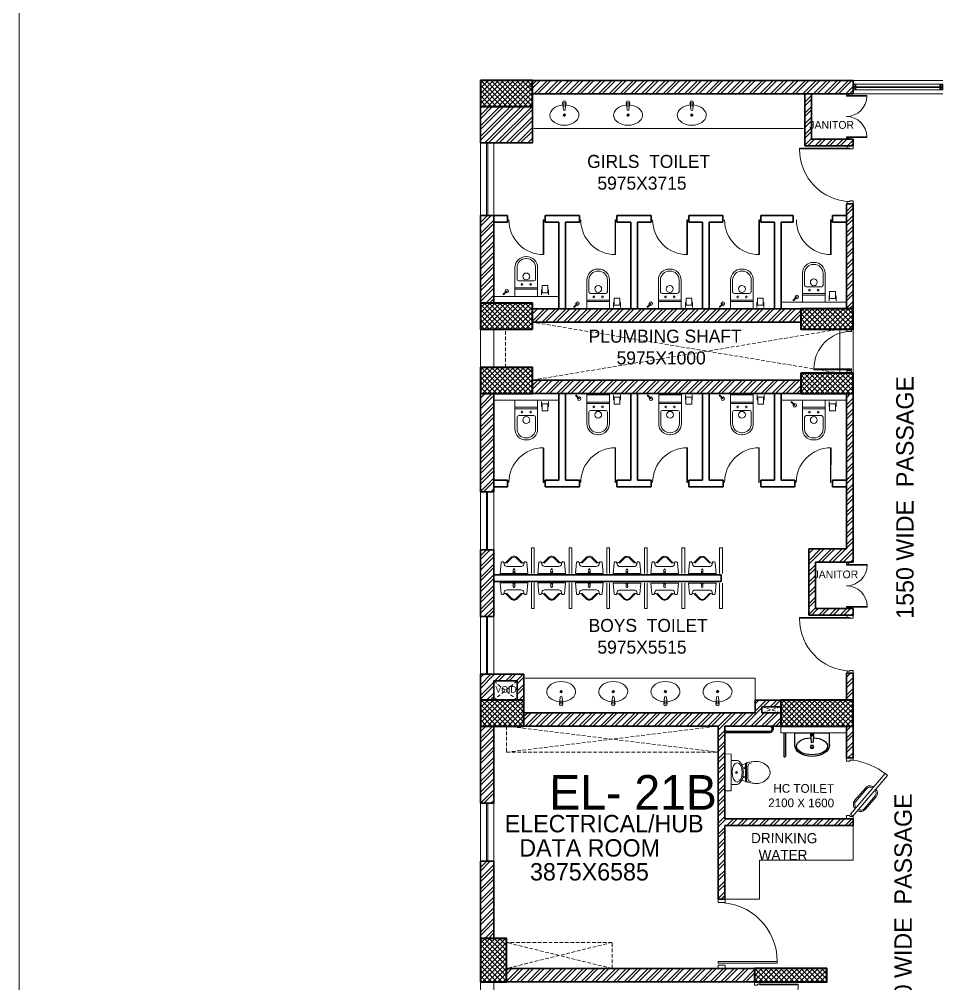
# Model space of a CAD drawing. Header units: millimetres. Extents: x 8275 to 147087, y -297470 to -191881.
# Drawn here: x 8275 to 24219, y -246803 to -230148 of the extents above; entities that cross this region are included whole.
import ezdxf

# ---------------------------------------------------------------- set-up
doc = ezdxf.new("R2010")
doc.units = ezdxf.units.MM
doc.header["$LTSCALE"] = 250
doc.header["$MEASUREMENT"] = 0
doc.linetypes.add('HIDDEN', pattern=[0.375, 0.25, -0.125])
for name, color, linetype, lineweight in [('col', 6, 'Continuous', 40), ('door', 35, 'Continuous', 13), ('ele', 51, 'Continuous', 18), ('fixtures', 31, 'Continuous', 13), ('hatch', 9, 'Continuous', 0), ('hidden', 153, 'HIDDEN', 13), ('stairs', 2, 'Continuous', 5), ('text', 7, 'Continuous', 9), ('wall', 1, 'Continuous', 30), ('win', 4, 'Continuous', 20)]:
    doc.layers.add(name, color=color, linetype=linetype, lineweight=lineweight)
doc.layers.add('FUR', color=140, linetype='Continuous')
doc.styles.get("Standard").update_dxf_attribs({"font": 'GOTHIC.TTF', "height": 100})
pattern_1 = [(45, (-6686.72, -321362.35), (-92.80777, 92.80777), []), (45, (-6624.85, -321362.35), (-92.80777, 92.80777), [])]

# ---------------------------------------------------------------- blocks, each defined once
blk = doc.blocks.new('A$C31941232')
at = {"layer": 'hatch'}
h = blk.add_hatch(dxfattribs=at)
h.set_pattern_fill('ANSI37', color=256, scale=500, style=0)
h.paths.add_polyline_path([(-122310, 28834), (-121410, 28834), (-121410, 29284), (-122310, 29284)])
h = blk.add_hatch(dxfattribs=at)
h.set_pattern_fill('ANSI37', color=256, scale=500, style=0)
h.set_pattern_definition([(45, (0, 100), (-44.194174, 44.194174), []), (135, (0, 100), (-44.194174, -44.194174), [])])
h.paths.add_polyline_path([(-122310, 24989), (-121410, 24989), (-121410, 25439), (-122310, 25439)])
h = blk.add_hatch(dxfattribs=at)
h.set_pattern_fill('ANSI37', color=256, scale=500, style=0)
h.paths.add_polyline_path([(-115875, 25339), (-116775, 25339), (-116775, 24989), (-115875, 24989)])
h = blk.add_hatch(dxfattribs=at)
h.set_pattern_fill('ANSI37', color=256, scale=500, style=0)
h.paths.add_polyline_path([(-122310, 23879), (-121410, 23879), (-121410, 24329), (-122310, 24329)])
h = blk.add_hatch(dxfattribs=at)
h.set_pattern_fill('ANSI37', color=256, scale=500, style=0)
h.paths.add_polyline_path([(-115875, 24229), (-116775, 24229), (-116775, 23879), (-115875, 23879)])
h = blk.add_hatch(dxfattribs=at)
h.set_pattern_fill('ANSI37', color=256, scale=500, style=0)
h.paths.add_polyline_path([(-122310, 18134), (-121560, 18134), (-121560, 18584), (-122310, 18584)])
h = blk.add_hatch(dxfattribs=at)
h.set_pattern_fill('ANSI37', color=256, scale=500, style=0)
h.paths.add_polyline_path([(-115875, 18584), (-117125, 18584), (-117125, 18134), (-115875, 18134)])
h = blk.add_hatch(dxfattribs=at)
h.set_pattern_fill('ANSI37', color=256, scale=500, style=0)
h.paths.add_polyline_path([(-122310, 14468), (-122310, 13718), (-121860, 13718), (-121860, 14468)])
h = blk.add_hatch(dxfattribs=at)
h.set_pattern_fill('ANSI37', color=256, scale=500, style=0)
h.set_pattern_definition([(45, (-0.003, 1.946), (-44.194174, 44.194174), []), (135, (-0.003, 1.946), (-44.194174, -44.194174), [])])
h.paths.add_polyline_path([(-116325, 13948), (-117575, 13948), (-117575, 13718), (-116325, 13718)])
at = {"layer": 'col'}
for points, elevation in [([(-122310, 29284), (-122310, 28834), (-121410, 28834), (-121410, 29284)], 13625), ([(-121410, 24989), (-121410, 25439), (-122310, 25439), (-122310, 24989)], 23999), ([(-116775, 25339), (-116775, 24989), (-115875, 24989), (-115875, 25339)], 13625), ([(-121410, 23879), (-121410, 24329), (-122310, 24329), (-122310, 23879)], 13625), ([(-116775, 24229), (-116775, 23879), (-115875, 23879), (-115875, 24229)], 13625), ([(-121560, 18134), (-121560, 18584), (-122310, 18584), (-122310, 18134)], -12456), ([(-117125, 18584), (-117125, 18134), (-115875, 18134), (-115875, 18584)], 13625), ([(-122310, 13718), (-121860, 13718), (-121860, 14468), (-122310, 14468)], 13625), ([(-117575, 13948), (-117575, 13718), (-116325, 13718), (-116325, 13948)], -10374)]:
    blk.add_lwpolyline(points, close=True, dxfattribs=dict(at, elevation=elevation))
blk = doc.blocks.new('DRDR')
at = {"lineweight": 18, "ltscale": 0.1}
for p, q in [((4811214, 8332972), (4811219, 8333059)), ((4811214, 8332972), (4811255, 8332969)), ((4811219, 8333059), (4811277, 8333056)), ((4811255, 8332969), (4811221, 8332307)), ((4811268, 8332969), (4811234, 8332306)), ((4811255, 8332969), (4811257, 8333010)), ((4811268, 8332969), (4811255, 8332969)), ((4811257, 8333010), (4811275, 8333009)), ((4811277, 8333056), (4811275, 8333009)), ((4812659, 8332984), (4812656, 8332937)), ((4812674, 8332936), (4812656, 8332937)), ((4812717, 8332981), (4812659, 8332984)), ((4812672, 8332895), (4812674, 8332936)), ((4812712, 8332893), (4812717, 8332981)), ((4812659, 8332896), (4812624, 8332233)), ((4812672, 8332895), (4812637, 8332233)), ((4812672, 8332895), (4812659, 8332896)), ((4812712, 8332893), (4812672, 8332895))]:
    blk.add_line(p, q, dxfattribs=at)
blk.add_ellipse((4811270, 8332997), major_axis=(-685, -126), ratio=0.993607, start_param=1.318294, end_param=2.867114, dxfattribs=at)
at = {"lineweight": 18, "ltscale": 0.1, "extrusion": (0, 0, -1)}
blk.add_ellipse((4812660, 8332925), major_axis=(668, -196), ratio=0.993607, start_param=1.318294, end_param=2.867114, dxfattribs=at)
blk = doc.blocks.new('Handicapped Door-flat-1')
at = {"ltscale": 0.1}
for p, q in [((-728, 285), (-728, 229)), ((-728, 285), (-613, 285)), ((-671, 229), (-728, 229)), ((-671, 229), (-671, 247)), ((-613, 247), (-671, 247)), ((-613, 285), (-613, 247)), ((-655, -683), (-56, 17)), ((-56, 17), (-17, -18)), ((-616, -718), (-17, -18)), ((-586, -451), (-395, -228)), ((-567, -467), (-377, -244)), ((-258, -218), (-258, -218)), ((-422, -591), (-232, -368)), ((-404, -607), (-213, -384)), ((-728, -765), (-728, -708)), ((-671, -708), (-728, -708)), ((-728, -765), (-613, -765)), ((-671, -708), (-671, -726)), ((-613, -726), (-671, -726)), ((-616, -718), (-655, -683)), ((-613, -765), (-613, -726))]:
    blk.add_line(p, q, dxfattribs=at)
for centre, major_axis, start_param, end_param in [((-800, -984), (0, 1246), 5.624712, 6.133266), ((-321, -292), (0, 97.7), 5.575271, 7.146068), ((-321, -292), (0, 73.3), 5.575271, 7.146068), ((-288, -320), (0, 73.3), 4.004475, 5.452185), ((-288, -320), (0, 97.7), 4.004475, 5.483059), ((-511, -515), (0, 97.7), 0.862882, 2.433679), ((-511, -515), (0, 73.3), 0.862882, 2.433679), ((-478, -543), (0, 97.7), 2.525891, 4.004475), ((-478, -543), (0, 73.3), 2.556765, 4.004475)]:
    blk.add_ellipse(centre, major_axis=major_axis, ratio=0.999121, start_param=start_param, end_param=end_param)
blk = doc.blocks.new('d900')
for p, q in [((67.5, 0), (67.5, 765)), ((90, 765), (67.5, 765)), ((90, 0), (90, 765)), ((0, 90), (45, 90)), ((0, 0), (45, 0)), ((45, 90), (45, 0)), ((67.5, 0), (90, 0)), ((855, 90), (855, 0)), ((900, 90), (855, 90)), ((900, 0), (855, 0))]:
    blk.add_line(p, q)
blk.add_arc((90, 0), 765, 0, 90)
blk = doc.blocks.new('toilet')
at = {"layer": 'fixtures'}
for p, q in [((0, 202), (0, -202)), ((105, 208), (5, 208)), ((338, 181), (265, 165)), ((250, 156), (181, 132)), ((220, 90), (245, 94)), ((220, 70), (220, 90)), ((245, 66), (220, 70)), ((245, 97), (245, 140)), ((245, -97), (245, 97)), ((245, 88), (251, 88)), ((251, 72), (245, 72)), ((251, 88), (251, 72)), ((255, -87), (255, 87)), ((265, -145), (265, 145)), ((310, 149), (342, 156)), ((181, -132), (250, -156)), ((245, -66), (220, -70)), ((220, -70), (220, -90)), ((220, -90), (245, -94)), ((251, -72), (245, -72)), ((245, -88), (251, -88)), ((245, -140), (245, -97)), ((251, -88), (251, -72)), ((265, -165), (338, -181)), ((342, -156), (310, -149)), ((5, -208), (105, -208))]:
    blk.add_line(p, q, dxfattribs=at)
for radius in [16, 13]:
    blk.add_circle((90, 0), radius, dxfattribs=at)
for centre, radius, start, end in [((5, 202), 5, 90, 180), ((41, 64), 157, 36.0015, 65.8444), ((290, 145), 25, 115.488, 180), ((430, -287), 477, 90.0002, 101.1575), ((430, -81), 271, 35.1556, 90.0607), ((-117, -12), 331, 18.2042, 30.5751), ((-350, -28), 560, 2.8785, 12.3105), ((-350, 28), 560, 347.6895, 357.1215), ((270, 140), 25, 142.573, 180.002), ((250, 97), 5, 180, 270), ((270, 140), 25, 102.497, 142.568), ((250, 87), 5, 0, 90.001), ((1868, 0), 1583, 175.408, 184.592), ((315, 125), 25, 102.5, 175.408), ((541, 0), 134, 325.855, 34.145), ((41, -64), 157, 294.1556, 323.9985), ((-117, 12), 331, 329.4249, 341.7958), ((250, -97), 5, 90, 180), ((270, -140), 25, 179.998, 217.427), ((250, -87), 5, 269.999, 0), ((270, -140), 25, 217.432, 257.503), ((290, -145), 25, 179.999, 244.512), ((315, -125), 25, 184.592, 257.5), ((430, 81), 271, 269.9393, 324.8444), ((5, -202), 5, 180, 270), ((430, 287), 477, 258.8425, 269.9998)]:
    blk.add_arc(centre, radius, start, end, dxfattribs=at)
blk.add_ellipse((102, 0), major_axis=(0, -166), ratio=0.524375, dxfattribs=at)
blk = doc.blocks.new('HD-WB')
for p, q in [((0, 210), (0, 0)), ((600, 208), (600, 0)), ((0, 0), (278, 0)), ((276, 28), (283, 154)), ((278, 0), (600, 0)), ((324, 28), (317, 154))]:
    blk.add_line(p, q)
for centre, radius in [((300, 243), 30), ((300, 243), 20), ((300, 28), 24.3), ((300, 28), 16.2)]:
    blk.add_circle(centre, radius)
blk.add_arc((300, 154), 17.1, 359.9943, 179.9943)
for centre, major_axis, ratio, start_param, end_param in [((300, 208), (-300, 0), 0.667533, 3.141593, 6.283185), ((300, 232), (268, 0), 0.552016, -1.490812, 4.632335)]:
    blk.add_ellipse(centre, major_axis=major_axis, ratio=ratio, start_param=start_param, end_param=end_param)
blk = doc.blocks.new('D1-1000')
for p, q in [((-951, 0), (-1000, 0)), ((-1000, 0), (-1000, -102)), ((-951, -53), (-951, 0)), ((-49, 0), (0, 0)), ((-49, -53), (-49, 0)), ((0, 0), (0, -102)), ((-1000, -102), (-963, -102)), ((-963, -53), (-951, -53)), ((-963, -102), (-963, -53)), ((-51, -53), (-51, -923)), ((-37, -53), (-49, -53)), ((-37, -923), (-37, -53)), ((-37, -102), (-37, -53)), ((0, -102), (-37, -102)), ((-55, -923), (-37, -923))]:
    blk.add_line(p, q)
blk.add_ellipse((-40, 2), major_axis=(646, 675), ratio=0.977435, start_param=2.382767, end_param=3.900418)
blk = doc.blocks.new('A$C2BFC0EEF')
at = {"linetype": 'Continuous'}
for p, q in [((-6, 6), (-14, 14)), ((-5, 3), (-5, 3)), ((3, 5), (3, 5)), ((6, 6), (14, 14)), ((-6, -6), (-14, -14)), ((-3, -5), (-3, -5)), ((5, -3), (5, -3)), ((6, -6), (14, -14))]:
    blk.add_line(p, q, dxfattribs=at)
for points in [[(0, 79, -0.344513), (-16, 95), (-30, 217, -0.413837), (0, 247, -174.780094)], [(0, 79, 0.344513), (16, 95), (30, 217, 0.413837), (0, 247, 174.780094)]]:
    blk.add_lwpolyline(points, format="xyb", dxfattribs=at)
blk.add_circle((0, 175), 19, dxfattribs=at)
for centre, radius, start, end in [((0, 190), 27, 89.2747, 175.7429), ((0, 190), 27, 4.2571, 90.7253), ((0, 0), 20, 149.4775, 210.5225), ((0, 0), 20, 59.4775, 120.5225), ((-9, 0), 4.76, 315, 45), ((0, 9), 4.76, 225, 315), ((9, 0), 4.76, 135, 225), ((0, 0), 20, 329.4775, 30.5225), ((0, 0), 20, 239.4775, 300.5225), ((0, -9), 4.76, 45, 135)]:
    blk.add_arc(centre, radius, start, end, dxfattribs=at)
blk.add_ellipse((0, 0), major_axis=(250, 0), ratio=0.7, start_param=1.671755, end_param=7.753023, dxfattribs=at)
blk = doc.blocks.new('A$C08577F4B')
at = {"layer": 'door'}
for p, q in [((-48, 0), (-48, -24)), ((0, 0), (0, -24)), ((0, -36), (-405, -36)), ((-405, -48), (-405, -36)), ((0, -48), (-405, -48)), ((-48, -24), (0, -24)), ((0, -36), (0, -48)), ((0, -857), (-405, -857)), ((-405, -857), (-405, -869)), ((0, -869), (-405, -869)), ((-48, -881), (0, -881)), ((-48, -905), (-48, -881)), ((0, -869), (0, -857)), ((0, -905), (0, -881))]:
    blk.add_line(p, q, dxfattribs=at)
for centre, start, end in [((0, -48), 180, 270), ((0, -857), 90, 180)]:
    blk.add_arc(centre, 405, start, end, dxfattribs=at)
blk = doc.blocks.new('wc')
for p, q in [((0, 195.9375), (498.75, 195.9375)), ((0, 195.9375), (0, -195.9375)), ((124.6875, -195.9375), (124.6875, 195.9375)), ((148.4375, -195.9375), (148.4375, 195.9375)), ((267.1875, 130.625), (267.1875, -130.625)), ((498.75, 160.3125), (296.875, 160.3125)), ((653.125, 5.9375), (653.125, -5.9375)), ((688.75, 5.9375), (688.75, -5.9375)), ((498.75, -160.3125), (296.875, -160.3125)), ((498.75, -195.9375), (0, -195.9375))]:
    blk.add_line(p, q)
for centre, radius in [((207.8125, 74.8125), 14.25), ((344.375, 0), 59.375), ((207.8125, -74.8125), 14.25)]:
    blk.add_circle(centre, radius)
for centre, radius, start, end in [((498.75, 5.9375), 190, 0, 90), ((296.875, 130.625), 29.6875, 90, 180), ((498.75, 5.9375), 154.375, 0, 90), ((296.875, -130.625), 29.6875, 180, 270), ((498.75, -5.9375), 190, 270, 0), ((498.75, -5.9375), 154.375, 270, 0)]:
    blk.add_arc(centre, radius, start, end)
blk = doc.blocks.new('TP')
blk.add_lwpolyline([(-125, 0), (0, 0), (0, 100), (-125, 100)], close=True)
for points in [[(37, 110), (-50, 110), (-50, 100)], [(-50, 0), (-50, -10), (37, -10)]]:
    blk.add_lwpolyline(points)
blk = doc.blocks.new('HF')
for points in [[(3, -3), (-4, 4), (-65, -58)], [(-4, 4), (3, -3), (-58, -65)]]:
    blk.add_lwpolyline(points)
blk.add_arc((0, 0), 29.6, 234.7207, 215.2793)
blk = doc.blocks.new('GRID FLOORBLOCK B$0$Door-flat-32')
at = {"layer": 'door'}
for p, q in [((348, 4), (341, 722)), ((359, 4), (352, 722)), ((359, 4), (348, 4))]:
    blk.add_line(p, q, dxfattribs=at)
blk.add_ellipse((359, 4), major_axis=(-660, -284), ratio=1, start_param=-1.966344, end_param=-0.395548, dxfattribs=at)
blk = doc.blocks.new('BC13-145')
for p, q in [((-195, 227), (-195, 212)), ((-186, 198), (-153, 190)), ((-181, 242), (5, 260)), ((5, 260), (5, -220)), ((-183, 160), (-269, 73)), ((-172, 149), (-259, 63)), ((-115, 141), (-115, -101)), ((-35, 33), (-2, 33)), ((-35, 8), (-2, 8)), ((-2, 5), (-2, 35)), ((-183, -119), (-269, -33)), ((-172, -109), (-259, -22)), ((-186, -157), (-153, -149)), ((-195, -186), (-195, -171)), ((-181, -201), (5, -220))]:
    blk.add_line(p, q)
blk.add_circle((-47, 20), 17.5)
for centre, radius, start, end in [((-180, 227), 15, 95.7064, 180), ((-180, 212), 15, 180, 239.182), ((-200, 178), 25, 314.8465, 59.182), ((-165, 141), 50, 0, 75.9612), ((-217, 20), 75, 134.8456, 225.1517), ((-217, 20), 60, 134.8456, 225.1517), ((-65, 20), 7.5, 77.6264, 282.3736), ((5, 35), 7.5, 90, 180), ((5, 5), 7.5, 180, 270), ((-180, -171), 15, 120.818, 180), ((-200, -137), 25, 300.818, 45.1535), ((-165, -101), 50, 284.0388, 0), ((-180, -186), 15, 180, 264.2936)]:
    blk.add_arc(centre, radius, start, end)

msp = doc.modelspace()

# ---------------------------------------------------------------- hatches: boundary and pattern name
at = {"layer": 'hatch'}
h = msp.add_hatch(dxfattribs=at)
h.set_pattern_fill('ANSI32', color=256, scale=350, style=0)
h.set_pattern_definition(pattern_1)
h.paths.add_polyline_path([(21801, -231204), (17241, -231204), (17091, -231204), (17091, -231434), (17241, -231434), (17241, -231434), (21801, -231434)])
h.paths.add_polyline_path([(22671, -231204), (21801, -231204), (21801, -231434), (22511, -231434), (22511, -231434), (22671, -231434)])
h.paths.add_polyline_path([(22626, -231434), (22511, -231434), (22511, -231434), (22626, -231434)])
h = msp.add_hatch(dxfattribs=at)
h.set_pattern_fill('ANSI32', color=256, scale=350, style=0)
h.set_pattern_definition(pattern_1)
h.paths.add_polyline_path([(21841, -231433), (21956, -231433), (21956, -232220), (22671, -232219), (22671, -232334), (21841, -232335)])
h = msp.add_hatch(dxfattribs=at)
h.set_pattern_fill('ANSI32', color=256, scale=350, style=0)
h.set_pattern_definition(pattern_1)
h.paths.add_polyline_path([(16236, -231654), (17136, -231654), (17136, -232284), (16236, -232284)])
h = msp.add_hatch(dxfattribs=at)
h.set_pattern_fill('ANSI32', color=256, scale=350, style=0)
h.set_pattern_definition(pattern_1)
h.paths.add_polyline_path([(22671, -233334), (22556, -233334), (22556, -235149), (22671, -235149)])
h = msp.add_hatch(dxfattribs=at)
h.set_pattern_fill('ANSI32', color=256, scale=350, style=0)
h.set_pattern_definition(pattern_1)
h.paths.add_polyline_path([(16236, -235049), (16466, -235049), (16466, -233534), (16236, -233534), (16236, -235149), (16236, -235149)])
at = {"layer": 'hatch', "extrusion": (0.000141675, -0.002685, 0.999996)}
h = msp.add_hatch(dxfattribs=at)
h.set_pattern_fill('AR-HBONE', color=256, scale=250, angle=183.0204, style=0)
h.set_pattern_definition([(228.02035, (487794.9, -319285.4), (74.5158, -1412.249), [3000, -1000]), (318.02035, (487126, -320028.8), (74.5158, -1412.249), [3000, -1000])])
h.paths.add_polyline_path([(17993, -234031), (17994, -234033), (17999, -234033), (17999, -234031)], flags=16)
h.paths.add_polyline_path([(18058, -234027), (18058, -234030), (18052, -234030), (18052, -234028)], flags=16)
edge = h.paths.add_edge_path()
edge.add_arc((18004, -234045), 0.685, -176.9796, 3.0204, ccw=False)
edge.add_arc((18003, -234045), 0.685, -176.9796, 3.0204, ccw=False)
edge.add_arc((18002, -234045), 0.685, -176.9796, 3.0204, ccw=False)
edge.add_arc((18000, -234045), 0.685, -176.9796, 3.0204, ccw=False)
edge.add_arc((17999, -234045), 0.685, -176.9796, 3.0204, ccw=False)
edge.add_arc((17998, -234045), 0.685, -176.9796, 3.0204, ccw=False)
edge.add_arc((17996, -234045), 0.685, -176.9796, 3.0204, ccw=False)
edge.add_arc((17995, -234045), 0.685, -176.9796, 3.0204, ccw=False)
edge.add_arc((17994, -234045), 0.685, -176.9796, 3.0204, ccw=False)
edge.add_arc((17992, -234045), 0.685, -176.9796, 3.0204, ccw=False)
edge.add_arc((17991, -234045), 0.685, -176.9796, 3.0204, ccw=False)
edge.add_arc((17989, -234045), 0.685, -176.9796, 3.0204, ccw=False)
edge.add_line((17989, -234045), (17988, -234033))
edge.add_line((17988, -234033), (17992, -234033))
edge.add_line((17992, -234033), (17992, -234031))
edge.add_line((17992, -234031), (17990, -234031))
edge.add_line((17990, -234031), (17991, -234028))
edge.add_line((17991, -234028), (18000, -234027))
edge.add_line((18000, -234027), (18002, -234030))
edge.add_line((18002, -234030), (18001, -234030))
edge.add_line((18001, -234030), (18001, -234033))
edge.add_line((18001, -234033), (18005, -234032))
edge.add_line((18005, -234032), (18005, -234045))
edge.add_arc((18048, -234042), 0.685, 183.0204, 363.0204)
edge.add_arc((18050, -234042), 0.685, 183.0204, 363.0204)
edge.add_arc((18051, -234042), 0.685, 183.0204, 363.0204)
edge.add_arc((18052, -234042), 0.685, 183.0204, 363.0204)
edge.add_arc((18054, -234042), 0.685, 183.0204, 363.0204)
edge.add_arc((18055, -234042), 0.685, 183.0204, 363.0204)
edge.add_arc((18056, -234042), 0.685, 183.0204, 363.0204)
edge.add_arc((18058, -234042), 0.685, 183.0204, 363.0204)
edge.add_arc((18059, -234042), 0.685, 183.0204, 363.0204)
edge.add_arc((18060, -234042), 0.685, 183.0204, 363.0204)
edge.add_arc((18062, -234041), 0.685, 183.0204, 363.0204)
edge.add_arc((18063, -234041), 0.685, 183.0204, 363.0204)
edge.add_line((18064, -234041), (18063, -234029))
edge.add_line((18063, -234029), (18059, -234029))
edge.add_line((18059, -234029), (18059, -234027))
edge.add_line((18059, -234027), (18061, -234027))
edge.add_line((18061, -234027), (18059, -234024))
edge.add_line((18059, -234024), (18050, -234024))
edge.add_line((18050, -234024), (18049, -234028))
edge.add_line((18049, -234028), (18051, -234028))
edge.add_line((18051, -234028), (18051, -234030))
edge.add_line((18051, -234030), (18047, -234030))
edge.add_line((18047, -234030), (18047, -234042))
at = {"layer": 'hatch'}
h = msp.add_hatch(dxfattribs=at)
h.set_pattern_fill('ANSI32', color=256, scale=350, style=0)
h.set_pattern_definition(pattern_1)
h.paths.add_polyline_path([(17136, -235149), (17136, -235379), (21771, -235379), (21771, -235149)])
h = msp.add_hatch(dxfattribs=at)
h.set_pattern_fill('ANSI32', color=256, scale=350, style=0)
h.set_pattern_definition(pattern_1)
h.paths.add_polyline_path([(17136, -236379), (17136, -236609), (16986, -236609), (16986, -236609), (21771, -236609), (21771, -236379)])
h = msp.add_hatch(dxfattribs=at)
h.set_pattern_fill('ANSI32', color=256, scale=350, style=0)
h.set_pattern_definition(pattern_1)
h.paths.add_polyline_path([(16236, -236609), (16466, -236609), (16466, -238308), (16236, -238308)])
h = msp.add_hatch(dxfattribs=at)
h.set_pattern_fill('ANSI32', color=256, scale=350, style=0)
h.set_pattern_definition(pattern_1)
h.paths.add_polyline_path([(22556, -236609), (22671, -236609), (22671, -239523), (22021, -239523), (22021, -240325), (22671, -240325), (22671, -240440), (21906, -240440), (21906, -239293), (22556, -239293)])
h = msp.add_hatch(dxfattribs=at)
h.set_pattern_fill('ANSI32', color=256, scale=350, style=0)
h.set_pattern_definition(pattern_1)
h.paths.add_polyline_path([(16236, -239308), (16466, -239308), (16466, -240460), (16236, -240460)])
h = msp.add_hatch(dxfattribs=at)
h.set_pattern_fill('ANSI32', color=256, scale=350, style=0)
h.set_pattern_definition(pattern_1)
h.paths.add_polyline_path([(16466, -241904), (16236, -241904), (16236, -241460), (16986, -241460), (16986, -241904), (16871, -241904), (16871, -241575), (16466, -241575)])
h = msp.add_hatch(dxfattribs=at)
h.set_pattern_fill('ANSI32', color=256, scale=350, style=0)
h.set_pattern_definition(pattern_1)
h.paths.add_polyline_path([(22671, -241440), (22556, -241440), (22556, -241904), (22671, -241904)])
h = msp.add_hatch(dxfattribs=at)
h.set_pattern_fill('ANSI32', color=256, scale=350, style=0)
h.set_pattern_definition(pattern_1)
h.paths.add_polyline_path([(21421, -242019), (21421, -241904), (20980, -241904), (20980, -242124), (16986, -242124), (16986, -242354), (20342, -242354), (20342, -245340), (20457, -245340), (20457, -244069), (22671, -244069), (22671, -243954), (20457, -243954), (20457, -242354), (21423, -242354), (21421, -242124), (21095, -242124), (21095, -242019)])
h = msp.add_hatch(dxfattribs=at)
h.set_pattern_fill('ANSI32', color=256, scale=350, style=0)
h.set_pattern_definition(pattern_1)
h.paths.add_polyline_path([(16236, -243687), (16467, -243687), (16467, -242354), (16236, -242354)])
h = msp.add_hatch(dxfattribs=at)
h.set_pattern_fill('ANSI32', color=256, scale=350, style=0)
h.set_pattern_definition(pattern_1)
h.paths.add_polyline_path([(22556, -242904), (22671, -242904), (22671, -242354), (22556, -242354)])
h = msp.add_hatch(dxfattribs=at)
h.set_pattern_fill('ANSI32', color=256, scale=350, style=0)
h.set_pattern_definition(pattern_1)
h.paths.add_polyline_path([(16236, -246020), (16467, -246020), (16467, -244687), (16236, -244687)])
h = msp.add_hatch(dxfattribs=at)
h.set_pattern_fill('ANSI32', color=256, scale=350, style=0)
h.set_pattern_definition(pattern_1)
h.paths.add_polyline_path([(20971, -246540), (16686, -246540), (16686, -246770), (20971, -246770)])

# ---------------------------------------------------------------- linework, layer by layer
for p, q in [((20482, -242435, -11301), (20457, -242435, -11301)), ((20482, -242473, -11301), (20457, -242473, -11301)), ((21261, -242379, -11301), (21261, -242354, -11301)), ((21299, -242379, -11301), (21299, -242354, -11301))]:
    msp.add_line(p, q)
at = {"extrusion": (-0.046978, 0.002943, 0.998892)}
msp.add_line((20489, -242442, -11301), (20489, -242467, -11301), dxfattribs=at)
at = {"extrusion": (-0.046989, 8.33092e-11, 0.998895)}
for p, q in [((20489, -242444, -11301), (21240, -242444, -11301)), ((20489, -242464, -11301), (21240, -242464, -11301)), ((21270, -242386, -11301), (21270, -242414, -11301)), ((21290, -242386, -11301), (21290, -242414, -11301))]:
    msp.add_line(p, q, dxfattribs=at)
at = {"extrusion": (-0.044049, -1.12659e-05, 0.999029)}
msp.add_line((21293, -242386, -11301), (21268, -242386, -11301), dxfattribs=at)
at = {"extrusion": (-0.045375, 0.001763, 0.998968)}
for p, q in [((21477, -242470, -11301), (21477, -242877, -11301)), ((21502, -242470, -11301), (21502, -242877, -11301))]:
    msp.add_line(p, q, dxfattribs=at)
at = {"extrusion": (-0.046978, 0.002943, 0.998892)}
for centre, start, end in [((240680, 35034, -12964), 273.5678, 6.7847), ((240718, 35036, -12964), 180.3509, 273.5678)]:
    msp.add_arc(centre, 6.68, start, end, dxfattribs=at)
at = {"extrusion": (-0.046989, 8.33092e-11, 0.998895)}
for radius in [50, 30]:
    msp.add_arc((242414, 20686, -12286), radius, 0, 90, dxfattribs=at)
at = {"extrusion": (-0.044049, -1.12659e-05, 0.999029)}
for centre, start, end in [((242391, 20681, -12223), 86.7557, 179.9726), ((242391, 20719, -12225), 179.9726, 273.1895)]:
    msp.add_arc(centre, 6.68, start, end, dxfattribs=at)
at = {"extrusion": (-0.045375, 0.001763, 0.998968)}
msp.add_arc((241860, 30356, -12692), 12.5, 272.2264, 92.2264, dxfattribs=at)
at = {"layer": 'ele'}
for p, q in [((22671, -231204, -11301), (24221, -231204, -11301)), ((22670, -231434, -11301), (24221, -231434, -11301)), ((16466, -234934, -11301), (17592, -234934, -11301)), ((22556, -235034, -11301), (21430, -235034, -11301)), ((16236, -236159, -11301), (16236, -235499, -11301)), ((16466, -236159, -11301), (16466, -235499, -11301)), ((22441, -235499, -11301), (22441, -236259, -11301)), ((22671, -235499, -11301), (22671, -236259, -11301)), ((16466, -236724, -11301), (17592, -236724, -11301)), ((22556, -236724, -11301), (21430, -236724, -11301)), ((22671, -244669, -11301), (22671, -244069, -11301)), ((22671, -244669, -11301), (21057, -244669, -11301)), ((20457, -245340, -11301), (21057, -245340, -11301))]:
    msp.add_line(p, q, dxfattribs=at)
at = {"layer": 'ele', "extrusion": (-0.048268, -0.001304, 0.998834)}
for p, q in [((20568, -242836, -11301), (20457, -242835, -11301)), ((20566, -243472, -11301), (20457, -243472, -11301))]:
    msp.add_line(p, q, dxfattribs=at)
at = {"layer": 'ele', "extrusion": (-0.048657, -0.001166, 0.998815)}
msp.add_line((20568, -242836, -11301), (20566, -243472, -11301), dxfattribs=at)
at = {"layer": 'ele', "extrusion": (-0.046989, 8.33092e-11, 0.998895)}
msp.add_line((21057, -244669, -11301), (21057, -245340, -11301), dxfattribs=at)
at = {"layer": 'ele', "elevation": -11301}
msp.add_lwpolyline([(22556, -242354), (21423, -242354), (21423, -242470), (22556, -242470)], close=True, dxfattribs=at)
at = {"layer": 'fixtures'}
for p, q in [((21816, -232034, -11301), (17161, -232034, -11301)), ((20980, -241524, -11301), (17011, -241524, -11301)), ((20980, -241904, -11301), (20980, -241524, -11301))]:
    msp.add_line(p, q, dxfattribs=at)
at = {"layer": 'fixtures', "extrusion": (-0.047174, 0.002946, 0.998882)}
for p, q in [((17117, -239717, -11301), (17117, -239274, -11301)), ((17166, -239717, -11301), (17167, -239274, -11301)), ((17767, -239717, -11301), (17767, -239274, -11301)), ((17816, -239717, -11301), (17817, -239274, -11301)), ((18417, -239718, -11301), (18417, -239274, -11301)), ((18467, -239718, -11301), (18467, -239274, -11301)), ((19067, -239720, -11301), (19067, -239274, -11301)), ((19117, -239720, -11301), (19117, -239274, -11301)), ((19717, -239720, -11301), (19717, -239274, -11301)), ((19767, -239720, -11301), (19767, -239274, -11301)), ((20367, -239718, -11301), (20367, -239274, -11301)), ((20417, -239718, -11301), (20417, -239274, -11301))]:
    msp.add_line(p, q, dxfattribs=at)
at = {"layer": 'fixtures', "extrusion": (-0.048442, 0.002947, 0.998822)}
for p, q in [((17167, -239274, -11301), (17117, -239274, -11301)), ((17817, -239274, -11301), (17767, -239274, -11301)), ((18467, -239274, -11301), (18417, -239274, -11301)), ((19117, -239274, -11301), (19067, -239274, -11301)), ((19767, -239274, -11301), (19717, -239274, -11301)), ((20417, -239274, -11301), (20367, -239274, -11301))]:
    msp.add_line(p, q, dxfattribs=at)
at = {"layer": 'fixtures', "extrusion": (-0.047174, -0.002946, 0.998882)}
for p, q in [((17117, -239882, -11301), (17117, -240324, -11301)), ((17166, -239882, -11301), (17167, -240324, -11301)), ((17767, -239882, -11301), (17767, -240324, -11301)), ((17816, -239882, -11301), (17817, -240324, -11301)), ((18417, -239883, -11301), (18417, -240324, -11301)), ((18467, -239883, -11301), (18467, -240324, -11301)), ((19067, -239885, -11301), (19067, -240324, -11301)), ((19117, -239885, -11301), (19117, -240324, -11301)), ((19717, -239885, -11301), (19717, -240324, -11301)), ((19767, -239885, -11301), (19767, -240324, -11301)), ((20367, -239885, -11301), (20367, -240324, -11301)), ((20417, -239885, -11301), (20417, -240324, -11301))]:
    msp.add_line(p, q, dxfattribs=at)
at = {"layer": 'fixtures', "extrusion": (-0.048442, -0.002947, 0.998822)}
for p, q in [((17167, -240324, -11301), (17117, -240324, -11301)), ((17817, -240324, -11301), (17767, -240324, -11301)), ((18467, -240324, -11301), (18417, -240324, -11301)), ((19117, -240324, -11301), (19067, -240324, -11301)), ((19767, -240324, -11301), (19717, -240324, -11301)), ((20417, -240324, -11301), (20367, -240324, -11301))]:
    msp.add_line(p, q, dxfattribs=at)
at = {"layer": 'fixtures', "elevation": -11301}
msp.add_lwpolyline([(21095, -242019), (21095, -242124), (21421, -242124), (21421, -242019)], close=True, dxfattribs=at)
at = {"layer": 'hidden'}
for p, q in [((22441, -236259, -11301), (17136, -235379, -11301)), ((17136, -236379, -11301), (22441, -235499, -11301)), ((16466, -241575, -11301), (16871, -241904, -11301)), ((16871, -241575, -11301), (16466, -241904, -11301)), ((21421, -242019, -11301), (21095, -242124, -11301)), ((21421, -242124, -11301), (21095, -242019, -11301)), ((16687, -242804, -11301), (20342, -242354, -11301)), ((16687, -242354, -11301), (20342, -242804, -11301)), ((18509, -246090, -11301), (16686, -246540, -11301)), ((18509, -246540, -11301), (16686, -246090, -11301))]:
    msp.add_line(p, q, dxfattribs=at)
at = {"layer": 'hidden', "elevation": -11301}
msp.add_lwpolyline([(16669, -236159), (16669, -235499), (17136, -235499), (17136, -235379), (21771, -235379), (21771, -235499), (22441, -235499), (22441, -236259), (21771, -236259), (21771, -236379), (17136, -236379), (17136, -236159), (16669, -236159)], dxfattribs=at)
for points in [[(20342, -242804), (20342, -242354), (16687, -242354), (16687, -242804)], [(16686, -246090), (16686, -246540), (18509, -246540), (18509, -246090)]]:
    msp.add_lwpolyline(points, close=True, dxfattribs=at)
at = {"layer": 'stairs'}
for p, q in [((16236, -246770, -11301), (16236, -250520, -11301)), ((16466, -246770, -11301), (16466, -250520, -11301))]:
    msp.add_line(p, q, dxfattribs=at)
at = {"layer": 'text', "linetype": 'ByBlock', "ltscale": 100, "elevation": -15927}
msp.add_lwpolyline([(8275, -227229), (143047, -227229), (143047, -262577), (8275, -262577)], close=True, dxfattribs=at)
at = {"layer": 'wall'}
for p, q in [((22671, -231204, -11301), (17136, -231204, -11301)), ((22671, -231204, -11301), (17136, -231204, -11301)), ((22671, -231204, -11301), (22671, -231434, -11301)), ((21841, -232334, -11301), (21841, -231434, -11301)), ((21956, -232219, -11301), (21956, -231434, -11301)), ((16236, -232284, -11301), (16236, -231654, -11301)), ((22671, -232334, -11301), (21841, -232334, -11301)), ((22671, -232219, -11301), (21956, -232219, -11301)), ((22671, -232334, -11301), (22671, -232219, -11301)), ((22671, -233334, -11301), (22556, -233334, -11301)), ((22556, -233334, -11301), (22556, -235149, -11301)), ((22556, -233334, -11301), (22556, -233534, -11301)), ((22671, -233334, -11301), (22556, -233334, -11301)), ((22556, -233334, -11301), (22556, -233534, -11301)), ((22671, -233334, -11301), (22671, -235149, -11301)), ((22671, -233334, -11301), (22671, -235149, -11301)), ((16236, -233534, -11301), (16236, -235049, -11301)), ((16466, -233534, -11301), (16704, -233534, -11301)), ((16466, -233649, -11301), (16704, -233649, -11301)), ((16704, -233534, -11301), (16704, -233649, -11301)), ((17354, -233534, -11301), (17354, -233649, -11301)), ((17354, -233534, -11301), (17945, -233534, -11301)), ((17354, -233649, -11301), (17592, -233649, -11301)), ((17592, -235149, -11301), (17592, -233649, -11301)), ((17707, -233649, -11301), (17945, -233649, -11301)), ((17707, -235149, -11301), (17707, -233649, -11301)), ((17945, -233534, -11301), (17945, -233649, -11301)), ((18595, -233534, -11301), (19186, -233534, -11301)), ((18595, -233534, -11301), (18595, -233649, -11301)), ((18595, -233649, -11301), (18833, -233649, -11301)), ((18833, -235149, -11301), (18833, -233649, -11301)), ((18948, -233649, -11301), (19186, -233649, -11301)), ((18948, -235149, -11301), (18948, -233649, -11301)), ((19186, -233534, -11301), (19186, -233649, -11301)), ((19836, -233534, -11301), (20423, -233534, -11301)), ((19836, -233534, -11301), (19836, -233649, -11301)), ((19836, -233649, -11301), (20074, -233649, -11301)), ((20074, -235149, -11301), (20074, -233649, -11301)), ((20189, -233649, -11301), (20423, -233649, -11301)), ((20189, -235149, -11301), (20189, -233649, -11301)), ((20423, -233534, -11301), (20423, -233649, -11301)), ((21077, -233534, -11301), (21638, -233534, -11301)), ((21077, -233534, -11301), (21077, -233649, -11301)), ((21077, -233649, -11301), (21315, -233649, -11301)), ((21315, -235149, -11301), (21315, -233649, -11301)), ((21430, -233649, -11301), (21638, -233649, -11301)), ((21430, -235149, -11301), (21430, -233649, -11301)), ((21638, -233534, -11301), (21638, -233649, -11301)), ((22318, -233534, -11301), (22556, -233534, -11301)), ((22318, -233534, -11301), (22318, -233649, -11301)), ((22318, -233649, -11301), (22556, -233649, -11301)), ((17136, -235379, -11301), (21771, -235379, -11301)), ((17136, -236379, -11301), (21771, -236379, -11301)), ((16236, -236609, -11301), (16236, -238308, -11301)), ((16466, -236609, -11301), (16466, -238308, -11301)), ((17136, -236609, -11301), (21771, -236609, -11301)), ((17592, -238109, -11301), (17592, -236609, -11301)), ((17707, -238109, -11301), (17707, -236609, -11301)), ((18833, -238109, -11301), (18833, -236609, -11301)), ((18948, -238109, -11301), (18948, -236609, -11301)), ((20074, -238109, -11301), (20074, -236609, -11301)), ((20189, -238109, -11301), (20189, -236609, -11301)), ((21315, -238109, -11301), (21315, -236609, -11301)), ((21430, -238109, -11301), (21430, -236609, -11301)), ((22556, -236609, -11301), (22556, -239293, -11301)), ((22671, -236609, -11301), (22671, -239523, -11301)), ((16466, -238109, -11301), (16704, -238109, -11301)), ((16704, -238109, -11301), (16704, -238224, -11301)), ((17354, -238109, -11301), (17592, -238109, -11301)), ((17354, -238109, -11301), (17354, -238224, -11301)), ((17707, -238109, -11301), (17945, -238109, -11301)), ((17945, -238109, -11301), (17945, -238224, -11301)), ((18595, -238109, -11301), (18833, -238109, -11301)), ((18595, -238109, -11301), (18595, -238224, -11301)), ((18948, -238109, -11301), (19186, -238109, -11301)), ((19186, -238109, -11301), (19186, -238224, -11301)), ((19836, -238109, -11301), (20074, -238109, -11301)), ((19836, -238109, -11301), (19836, -238224, -11301)), ((20189, -238109, -11301), (20427, -238109, -11301)), ((20427, -238109, -11301), (20427, -238224, -11301)), ((21077, -238109, -11301), (21315, -238109, -11301)), ((21077, -238109, -11301), (21077, -238224, -11301)), ((21430, -238109, -11301), (21668, -238109, -11301)), ((21668, -238109, -11301), (21668, -238224, -11301)), ((22315, -238109, -11301), (22556, -238109, -11301)), ((22315, -238224, -11301), (22315, -238109, -11301)), ((16236, -238308, -11301), (16236, -238308, -11301)), ((16236, -238308, -11301), (16466, -238308, -11301)), ((16466, -238224, -11301), (16704, -238224, -11301)), ((17354, -238224, -11301), (17945, -238224, -11301)), ((18595, -238224, -11301), (19186, -238224, -11301)), ((18833, -238224, -11301), (18833, -238224, -11301)), ((18948, -238224, -11301), (18948, -238224, -11301)), ((19836, -238224, -11301), (20427, -238224, -11301)), ((20074, -238224, -11301), (20074, -238224, -11301)), ((21077, -238224, -11301), (21668, -238224, -11301)), ((21315, -238224, -11301), (21315, -238224, -11301)), ((21430, -238224, -11301), (21430, -238224, -11301)), ((22315, -238224, -11301), (22556, -238224, -11301)), ((16236, -239308, -11301), (16236, -240460, -11301)), ((16236, -239308, -11301), (16466, -239308, -11301)), ((16466, -240460, -11301), (16466, -239308, -11301)), ((21906, -239293, -11301), (21906, -240440, -11301)), ((21906, -239293, -11301), (22556, -239293, -11301)), ((22021, -239523, -11301), (22021, -240325, -11301)), ((22021, -239523, -11301), (22671, -239523, -11301)), ((16466, -239742, -11301), (20392, -239742, -11301)), ((20392, -239742, -11301), (20392, -239857, -11301)), ((16466, -239857, -11301), (20392, -239857, -11301)), ((22021, -240325, -11301), (22671, -240325, -11301)), ((22671, -240440, -11301), (22671, -240325, -11301)), ((16236, -240460, -11301), (16236, -240460, -11301)), ((16236, -240460, -11301), (16466, -240460, -11301)), ((21906, -240440, -11301), (22671, -240440, -11301)), ((16236, -241460, -11301), (16466, -241460, -11301)), ((16236, -241904, -11301), (16236, -241460, -11301)), ((16236, -241460, -11301), (16986, -241460, -11301)), ((16986, -241904, -11301), (16986, -241460, -11301)), ((22556, -241904, -11301), (22556, -241440, -11301)), ((22671, -241440, -11301), (22556, -241440, -11301)), ((22671, -241904, -11301), (22671, -241440, -11301)), ((16466, -241575, -11301), (16466, -241904, -11301)), ((16466, -241575, -11301), (16871, -241575, -11301)), ((16871, -241904, -11301), (16871, -241575, -11301)), ((20980, -242124, -11301), (20980, -241904, -11301)), ((21421, -241904, -11301), (20980, -241904, -11301)), ((21095, -242124, -11301), (21095, -242019, -11301)), ((21421, -242019, -11301), (21095, -242019, -11301)), ((16466, -242354, -11301), (16466, -242354, -11301)), ((22556, -242354, -11301), (22556, -242904, -11301)), ((22671, -242354, -11301), (22671, -242904, -11301)), ((22556, -242904, -11301), (22671, -242904, -11301)), ((16236, -243687, -11301), (16466, -243687, -11301)), ((22671, -243954, -11301), (20457, -243954, -11301)), ((22671, -243954, -11301), (22671, -244069, -11301)), ((22671, -244069, -11301), (20457, -244069, -11301)), ((16236, -244687, -11301), (16467, -244687, -11301))]:
    msp.add_line(p, q, dxfattribs=at)
at = {"layer": 'wall', "extrusion": (0.046989, 8.33092e-11, 0.998895)}
msp.add_line((16236, -241460, -11301), (16236, -241904, -11301), dxfattribs=at)
at = {"layer": 'wall', "extrusion": (-0.046989, 8.33092e-11, 0.998895)}
for p, q in [((20980, -242124, -11301), (16986, -242124, -11301)), ((21421, -242124, -11301), (21095, -242124, -11301)), ((21421, -242124, -11301), (21095, -242124, -11301)), ((16236, -242354, -11301), (16236, -243687, -11301)), ((16466, -242354, -11301), (16466, -243687, -11301)), ((20342, -242354, -11301), (16905, -242354, -11301)), ((20342, -242354, -11301), (20342, -245340, -11301)), ((21421, -242354, -11301), (20457, -242354, -11301)), ((20457, -242354, -11301), (20457, -243954, -11301)), ((20457, -244069, -11301), (20457, -245340, -11301)), ((16236, -244687, -11301), (16236, -246020, -11301)), ((16466, -244687, -11301), (16466, -246020, -11301)), ((20457, -245340, -11301), (20342, -245340, -11301)), ((20971, -246540, -11301), (16686, -246540, -11301)), ((20971, -246770, -11301), (16686, -246770, -11301))]:
    msp.add_line(p, q, dxfattribs=at)
at = {"layer": 'wall', "elevation": -11301}
for points in [[(17136, -231434), (22670, -231434)], [(17136, -231434), (21841, -231434)], [(17136, -231654), (17136, -232284), (16236, -232284)], [(16466, -235049), (16466, -233534), (16236, -233534)], [(21771, -235149), (17136, -235149)], [(21771, -236609), (18490, -236609)], [(16466, -238224), (16466, -238224)]]:
    msp.add_lwpolyline(points, dxfattribs=at)
at = {"layer": 'win'}
for p, q in [((22716, -231364, -11301), (22676, -231274, -11301)), ((22716, -231274, -11301), (22676, -231364, -11301)), ((22721, -231269, -11301), (24171, -231269, -11301)), ((22721, -231314, -11301), (24171, -231314, -11301)), ((24171, -231324, -11301), (22721, -231324, -11301)), ((24216, -231364, -11301), (24176, -231274, -11301)), ((24216, -231274, -11301), (24176, -231364, -11301)), ((24171, -231369, -11301), (22721, -231369, -11301))]:
    msp.add_line(p, q, dxfattribs=at)
at = {"layer": 'win', "elevation": -11301}
for points in [[(22721, -231269), (22721, -231369), (22671, -231369), (22671, -231269)], [(22716, -231274), (22716, -231364), (22676, -231364), (22676, -231274)], [(24221, -231269), (24221, -231369), (24171, -231369), (24171, -231269)], [(24216, -231274), (24216, -231364), (24176, -231364), (24176, -231274)]]:
    msp.add_lwpolyline(points, close=True, dxfattribs=at)
for points in [[(16236, -233534), (16236, -232284)], [(16342, -233534), (16342, -232284)], [(16362, -233534), (16362, -232284)], [(16466, -233534), (16466, -232284)], [(16236, -239308), (16236, -238308)], [(16341, -239308), (16341, -238308)], [(16361, -239308), (16361, -238308)], [(16466, -239308), (16466, -238308)], [(16236, -241460), (16236, -240460)], [(16341, -241460), (16341, -240460)], [(16361, -241460), (16361, -240460)], [(16466, -241460), (16466, -240460)], [(16237, -244687), (16237, -243687)], [(16342, -244687), (16342, -243687)], [(16362, -244687), (16362, -243687)], [(16467, -244687), (16467, -243687)]]:
    msp.add_lwpolyline(points, dxfattribs=at)

# ---------------------------------------------------------------- block references
for p, xscale, yscale, zscale, rotation in [((17029, -233612, -11301), -0.8351457156338356, 0.835145715624094, 0.8351457155172385, 180.5840188757759), ((18270, -233612, -11301), -0.8351457156338356, 0.835145715624094, 0.8351457155172385, 180.5840188757759), ((19511, -233612, -11301), -0.8351457156338356, 0.835145715624094, 0.8351457155172385, 180.5840188757759), ((20753, -233612, -11301), -0.8351457156338356, 0.835145715624094, 0.8351457155172385, 180.5840188757759), ((21993, -233612, -11301), -0.8351457156338356, 0.835145715624094, 0.8351457155172385, 180.5840188757759), ((17029, -238147, -11301), 0.8351457156338356, 0.8351457156338356, 0.8351457156338356, 359.4159811242241), ((18270, -238147, -11301), 0.8351457156338356, 0.8351457156338356, 0.8351457156338356, 359.4159811242241), ((19511, -238147, -11301), 0.8351457156338356, 0.8351457156338356, 0.8351457156338356, 359.4159811242241), ((20752, -238147, -11301), 0.8351457156338356, 0.8351457156338356, 0.8351457156338356, 359.4159811242241), ((21990, -238147, -11301), 0.8351457156338356, 0.8351457156338356, 0.8351457156338356, 359.4159811242241)]:
    msp.add_blockref('GRID FLOORBLOCK B$0$Door-flat-32', p, dxfattribs=dict(xscale=xscale, yscale=yscale, zscale=zscale, rotation=rotation))
at = {"extrusion": (-0.046989, 0.002959, 0.998891), "xscale": -1, "rotation": 273.5987936171176}
msp.add_blockref('HD-WB', (240629, 36286, -13023), dxfattribs=at)
at = {"layer": 'door', "xscale": -1, "rotation": 270.0000000004802}
for p in [(22671, -232334, -11301), (22671, -240440, -11301)]:
    msp.add_blockref('D1-1000', p, dxfattribs=at)
at = {"layer": 'door'}
for p, xscale, yscale, zscale, rotation in [((22642, -236259, -11301), 0.8444444446031412, 0.8444444446031412, 0.8444444446031412, 90.00000000000001), ((20342, -246540, -11301), -1.333333333583141, 1.333333333583141, 1.333333333581686, 270)]:
    msp.add_blockref('d900', p, dxfattribs=dict(at, xscale=xscale, yscale=yscale, zscale=zscale, rotation=rotation))
at = {"layer": 'door', "extrusion": (-0.046989, -8.3311e-11, -0.998895), "xscale": -1, "zscale": -1, "rotation": 90.00000012419274}
msp.add_blockref('Handicapped Door-flat-1', (243190, -23789, 10194), dxfattribs=at)
at = {"layer": 'door', "extrusion": (0.000724023, 1.9445e-05, -1), "zscale": -1.000000000000007, "rotation": 272.9901748822755}
msp.add_blockref('DRDR', (-8593648, 4123207, 17603), dxfattribs=at)
at = {"layer": 'fixtures'}
for p in [(17686, -231802, -11301), (18786, -231802, -11301), (19886, -231802, -11301)]:
    msp.add_blockref('A$C2BFC0EEF', p, dxfattribs=at)
for name, p, rotation in [('wc', (17029, -234934, -11301), 89.99999999999999), ('wc', (18270, -235149, -11301), 89.99999999999999), ('wc', (19506, -235149, -11301), 89.99999999999999), ('wc', (20752, -235149, -11301), 89.99999999999999), ('wc', (21993, -235034, -11301), 89.99999999999999), ('TP', (17303, -234872, -11301), 270), ('TP', (18544, -235087, -11301), 270), ('TP', (19790, -235087, -11301), 270), ('TP', (21021, -235087, -11301), 270), ('TP', (22267, -234972, -11301), 270), ('HF', (17941, -236700, -11301), 270), ('HF', (19182, -236700, -11301), 270), ('HF', (20423, -236700, -11301), 270), ('HF', (21664, -236815, -11301), 270), ('BC13-145', (16837, -239887, -11301), 89.99806788695047), ('BC13-145', (17487, -239887, -11301), 89.99806788695047), ('BC13-145', (18137, -239887, -11301), 89.99806788695047), ('BC13-145', (18787, -239889, -11301), 89.99806788695047), ('BC13-145', (19437, -239889, -11301), 89.99806788695047), ('BC13-145', (20087, -239889, -11301), 89.99806788695047)]:
    msp.add_blockref(name, p, dxfattribs=dict(at, rotation=rotation))
at = {"layer": 'fixtures', "xscale": -1}
for name, p, rotation in [('HF', (16691, -234844, -11301), 270), ('HF', (21698, -234944, -11301), 270), ('HF', (17911, -235059, -11301), 270), ('HF', (19177, -235059, -11301), 270), ('HF', (20423, -235059, -11301), 270), ('wc', (18270, -236634, -11301), 90), ('TP', (18544, -236671, -11301), 270), ('wc', (19511, -236634, -11301), 90), ('TP', (19785, -236671, -11301), 270), ('wc', (20752, -236634, -11301), 90), ('TP', (21026, -236671, -11301), 270), ('wc', (17029, -236724, -11301), 90), ('TP', (17303, -236786, -11301), 270), ('wc', (21993, -236724, -11301), 90), ('TP', (22267, -236786, -11301), 270), ('BC13-145', (16837, -239712, -11301), 90.00193211304956), ('BC13-145', (17487, -239712, -11301), 90.00193211304956), ('BC13-145', (18137, -239712, -11301), 90.00193211304956), ('BC13-145', (18787, -239713, -11301), 90.00193211304956), ('BC13-145', (19437, -239713, -11301), 90.00193211304956), ('BC13-145', (20087, -239713, -11301), 90.00193211304956), ('A$C2BFC0EEF', (17631, -241759, -11301), 180), ('A$C2BFC0EEF', (18531, -241759, -11301), 180), ('A$C2BFC0EEF', (19431, -241759, -11301), 180), ('A$C2BFC0EEF', (20331, -241759, -11301), 180)]:
    msp.add_blockref(name, p, dxfattribs=dict(at, rotation=rotation))
at = {"layer": 'fixtures', "extrusion": (-0.048338, -0.001752, 0.99883), "rotation": 87.82389441434886}
msp.add_blockref('toilet', (243739, 11187, -11856), dxfattribs=at)
at = {"layer": 'hatch'}
msp.add_blockref('A$C31941232', (138546, -260488, -11301), dxfattribs=at)
at = {"layer": 'text', "rotation": 180}
for p, xscale, yscale, zscale in [((22556, -232219, -11301), 0.8675758714585767, 0.8675758714585767, 0.8675758714585767), ((22556, -240331, -11301), 0.8842945655892483, 0.8842945655892483, 0.8842945655892483)]:
    msp.add_blockref('A$C08577F4B', p, dxfattribs=dict(at, xscale=xscale, yscale=yscale, zscale=zscale))

# ---------------------------------------------------------------- texts
at = {"layer": 'FUR', "insert": (-935, -243790, 7345), "char_height": 598.5, "width": 39346.25, "attachment_point": 7, "rotation": 359.9787}
msp.add_mtext('\\pi18362;EL- 21B', dxfattribs=at)
at = {"layer": 'text'}
for s, p in [('ELECTRICAL/HUB', (16657, -244188, -11301)), ('DATA ROOM', (16908, -244607, -11301)), ('3875X6585', (17093, -245020, -11301))]:
    msp.add_text(s, height=300, rotation=360, dxfattribs=at).set_placement(p)
for s, insert, char_height, width, attachment_point in [('{\\H1.2x;JANITOR }', (22688, -232041, -11301), 112.5, 5407.02, 9), ('\\pi733.4;GIRLS  TOILET \\P\\pi910.75;5975X3715', (17346, -232490, -11301), 225, 3374.63, 1), ('\\pi423.28;PLUMBING SHAFT\\P\\pi904.94;5975X1000', (17683, -235508, -11301), 225, 3366.69, 1), ('{\\H1.2x;JANITOR }', (22760, -239804, -11301), 112.5, 5407.02, 9), ('\\pi759.1;BOYS  TOILET \\P\\pi910.75;5975X5515', (17346, -240503, -11301), 225, 3374.63, 1), ('VOID', (16496, -241778, -11301), 112.5, 778.02, 7)]:
    msp.add_mtext(s, dxfattribs=dict(at, insert=insert, char_height=char_height, width=width, attachment_point=attachment_point))
at = {"layer": 'text', "char_height": 250, "width": 5273.55, "attachment_point": 1, "rotation": 90}
for s, insert in [('{\\H1.2x;1550 WIDE  PASSAGE}', (23416, -240501, -11301)), ('{\\H1.2x;2000 WIDE  PASSAGE}', (23385, -247708, -11301))]:
    msp.add_mtext(s, dxfattribs=dict(at, insert=insert))
at = {"layer": 'text', "extrusion": (-0.000150608, -0.046989, 0.998895), "insert": (22343, -243759, -11301), "char_height": 225, "width": 1238.79, "attachment_point": 9, "text_direction": (0.999995, -0.00318, 1e-06)}
msp.add_mtext('\\pt450;{\\H0.66667x;  HC TOILET\\P 2100 X 1600}', dxfattribs=at)
at = {"layer": 'text', "extrusion": (-0.046989, -0.046937, 0.997792), "insert": (20910, -244665, -11301), "char_height": 175, "width": 1343.59, "attachment_point": 7, "text_direction": (0.998895, -0.003463, 0.046878)}
msp.add_mtext('\\pt350;DRINKING \\P  WATER', dxfattribs=at)

doc.saveas('drawing.dxf')
